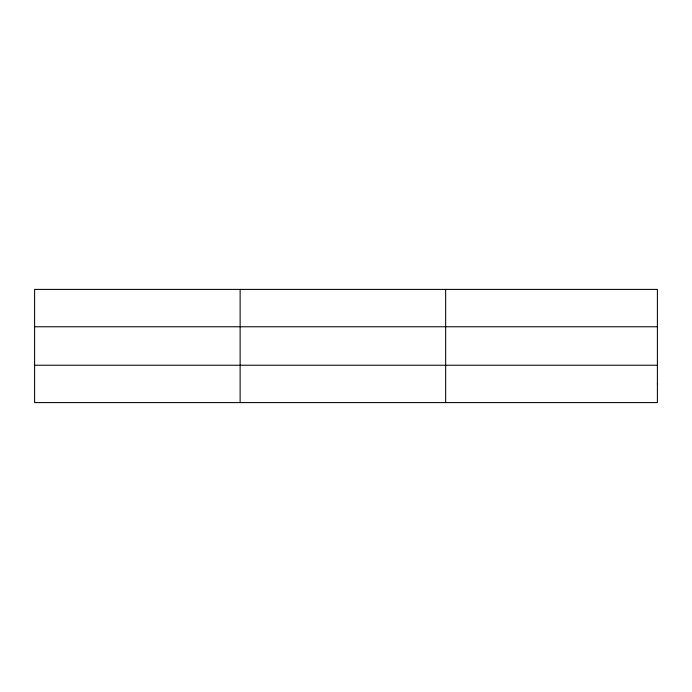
<?xml version="1.0" encoding="UTF-8"?>
<svg xmlns="http://www.w3.org/2000/svg" width="692" height="692" viewBox="0 0 692 692"><rect width="100%" height="100%" fill="white"/><g stroke="black" fill="none" stroke-linecap="round" stroke-linejoin="round"><path stroke-width="1.04" d="M240.124 402.588L240.124 289.412M445.648 402.588L445.648 289.412M34.6 326.762L657.4 326.762M34.6 365.238L657.4 365.238M657.4 383.913L657.4 402.588L34.6 402.588L34.6 289.412L657.4 289.412L657.4 383.913"/></g></svg>
